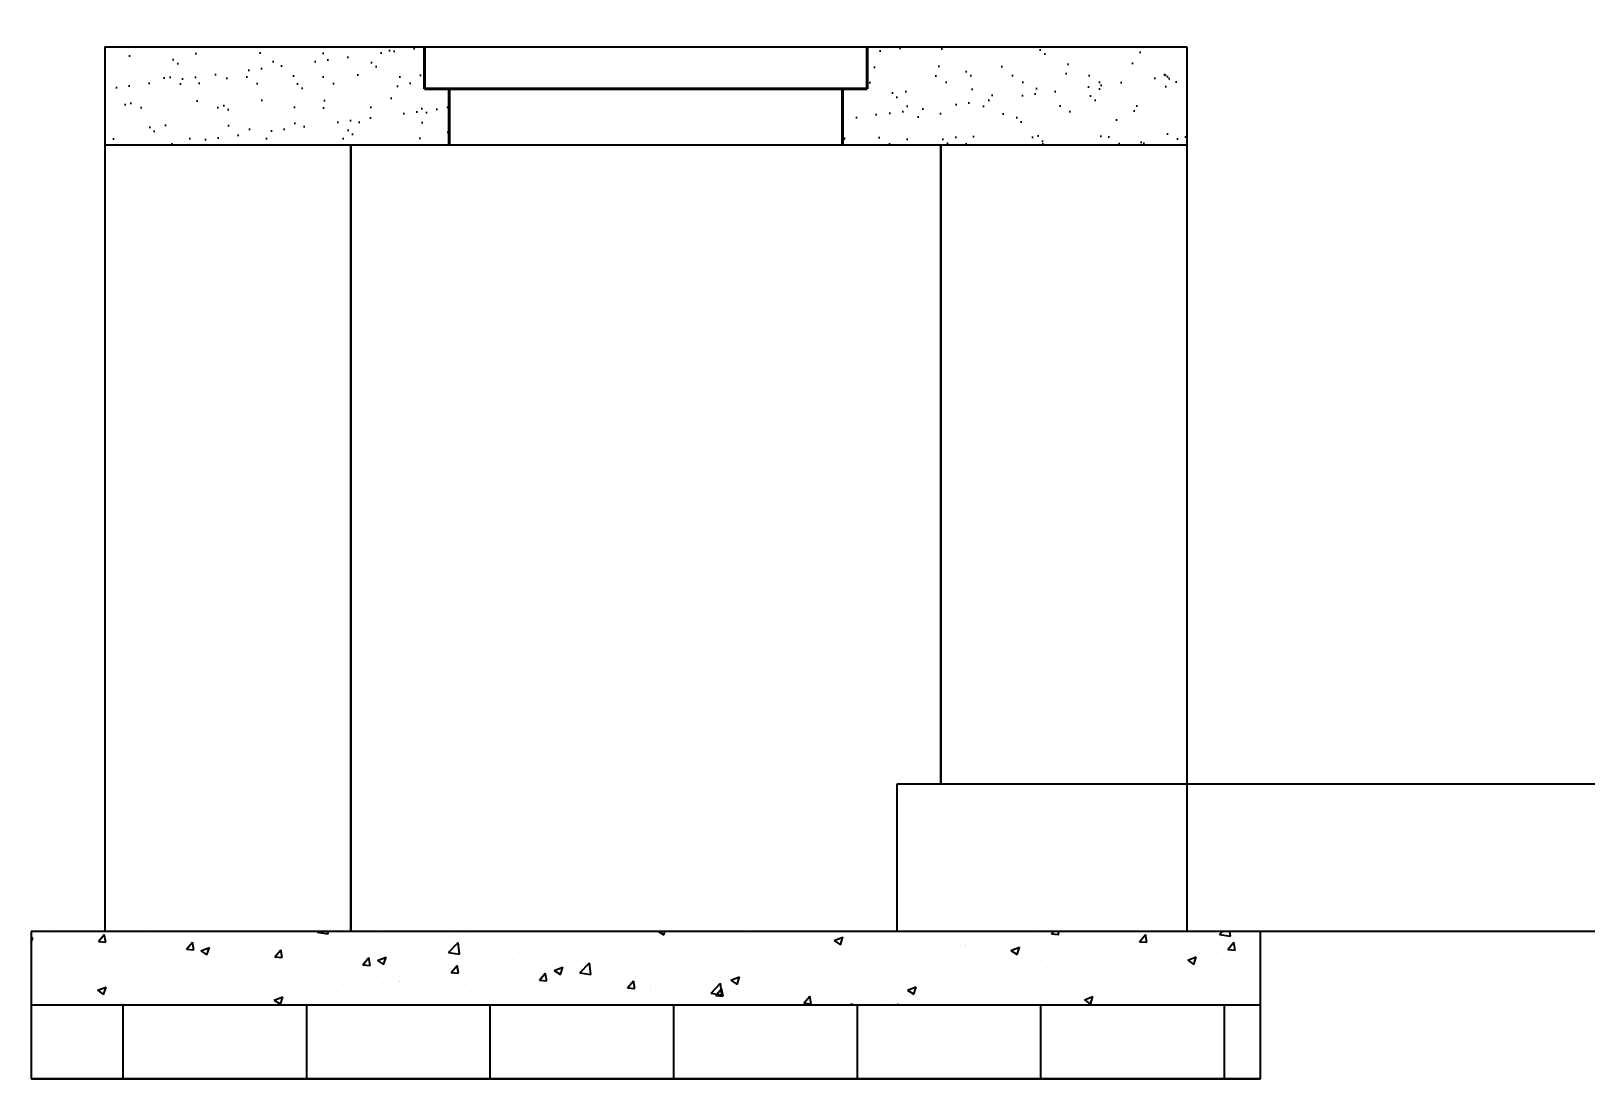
# Model space of a CAD drawing. Header units: inches. Extents: x 2738 to 3098, y 1543 to 1887.
# Drawn here: x 2750.4 to 2813.6, y 1648 to 1690.6 of the extents above; entities that cross this region are included whole.
import ezdxf

# ---------------------------------------------------------------- set-up
doc = ezdxf.new("R2010")
doc.units = ezdxf.units.IN
doc.header["$LTSCALE"] = 15
doc.header["$MEASUREMENT"] = 0
doc.linetypes.add('HIDDEN', pattern=[0.375, 0.25, -0.125])
doc.layers.add('Cover', color=94, linetype='HIDDEN', lineweight=40)
for name, color, linetype in [('Dim', 7, 'Continuous'), ('Hatch', 8, 'Continuous'), ('Ins.pit', 1, 'Continuous'), ('Pipe', 6, 'Continuous')]:
    doc.layers.add(name, color=color, linetype=linetype)
doc.styles.add('AR_Arial Narrow', font='ARIALN.TTF')
doc.dimstyles.new('AR_1.0_', dxfattribs={"dimscale": 20, "dimtxt": 0.18, "dimasz": 0.18, "dimexe": 0.18, "dimexo": 0.0625, "dimgap": 0.09, "dimtad": 0, "dimtih": 1, "dimtoh": 1, "dimdec": 4, "dimzin": 0, "dimdsep": 46, "dimlunit": 4, "dimtxsty": 'AR_Arial Narrow', "dimblk": 'OBLIQUE', "dimcen": 0.09, "dimadec": 0, "dimazin": 0, "dimtfac": 1, "dimtdec": 4, "dimtofl": 0, "dimtmove": 0, "dimatfit": 3, "dimfxl": 1, "dimtolj": 1, "dimtzin": 0, "dimarcsym": 0})

# ---------------------------------------------------------------- blocks, each defined once
blk = doc.blocks.new('_Oblique')
at = {"color": 0, "linetype": 'ByBlock', "lineweight": -2}
blk.add_line((-0.5, -0.5), (0.5, 0.5), dxfattribs=at)
blk = doc.blocks.new('*D38')
at = {"layer": 'Defpoints', "color": 0, "transparency": 16777216}
for p in [(2830.449, 1698.086), (2797.383, 1689.992), (2830.449, 1689.423)]:
    blk.add_point(p, dxfattribs=at)
at = {"layer": 'Dim', "color": 0, "lineweight": -2, "transparency": 16777216}
for p, q in [((2797.383, 1691.242), (2797.383, 1701.686)), ((2830.449, 1690.673), (2830.449, 1701.686)), ((2797.383, 1698.086), (2808.164, 1698.086)), ((2830.449, 1698.086), (2819.669, 1698.086))]:
    blk.add_line(p, q, dxfattribs=at)
at = {"layer": 'Dim', "color": 0, "lineweight": -2, "transparency": 16777216, "xscale": 3.6, "yscale": 3.6, "zscale": 3.6, "rotation": 180}
blk.add_blockref('_Oblique', (2797.383, 1698.086), dxfattribs=at)
at = {"layer": 'Dim', "color": 0, "lineweight": -2, "transparency": 16777216, "xscale": 3.6, "yscale": 3.6, "zscale": 3.6}
blk.add_blockref('_Oblique', (2830.449, 1698.086), dxfattribs=at)
at = {"layer": 'Dim', "color": 0, "transparency": 16777216, "insert": (2813.916, 1698.086), "char_height": 3.6, "attachment_point": 5, "style": 'AR_Arial Narrow'}
blk.add_mtext('\\A1;2\'-9"', dxfattribs=at)

msp = doc.modelspace()

# ---------------------------------------------------------------- hatches: boundary and pattern name
at = {"layer": 'Hatch'}
h = msp.add_hatch(dxfattribs=at)
h.set_pattern_fill('AR-SAND', color=256)
h.set_pattern_definition([(37.5, (-1, -7e-13), (-0.06299336, 1.9268238), [0, -1.52, 0, -1.7, 0, -1.625]), (7.5, (-1, -7e-13), (1.7697767, 2.822146), [0, -0.82, 0, -1.37, 0, -0.525]), (327.5, (-2.23, -7e-13), (3.1141419, 0.00565905), [0, -0.5, 0, -1.8, 0, -2.35]), (317.5, (-2.23, -7e-13), (3.0061266, 0.8776756), [0, -0.25, 0, -1.18, 0, -1.35])])
h.paths.add_polyline_path([(2767.38335, 1685.9922), (2767.38335, 1688.28374), (2766.38335, 1688.28374), (2766.38335, 1689.9922), (2753.38335, 1689.9922), (2753.38335, 1685.9922)])
h.paths.add_polyline_path([(2797.38335, 1685.9922), (2797.38335, 1689.9922), (2784.38335, 1689.9922), (2784.38335, 1688.28374), (2783.38335, 1688.28374), (2783.38335, 1685.9922)])

# ---------------------------------------------------------------- linework, layer by layer
at = {"layer": 'Cover'}
for p, q in [((2766.38335, 1689.9922), (2766.38335, 1688.28374)), ((2784.38335, 1689.9922), (2784.38335, 1688.28374)), ((2767.38335, 1688.28374), (2767.38335, 1685.9922)), ((2783.38335, 1688.28374), (2783.38335, 1685.9922))]:
    msp.add_line(p, q, dxfattribs=at)
at = {"layer": 'Cover', "linetype": 'Continuous'}
msp.add_line((2766.38335, 1688.28374), (2784.38335, 1688.28374), dxfattribs=at)
at = {"layer": 'Hatch', "linetype": 'Continuous'}
for p, q in [((2762.0229, 1653.96209), (2762.05179, 1653.9922)), ((2762.4672, 1653.89274), (2762.45563, 1653.9922)), ((2775.90177, 1653.9922), (2776.10691, 1653.85384)), ((2776.10688, 1653.85383), (2776.15331, 1653.9922)), ((2791.87503, 1653.89095), (2791.95999, 1653.9922)), ((2792.17387, 1653.86477), (2792.15037, 1653.9922)), ((2798.71345, 1653.8671), (2798.83348, 1653.9922)), ((2799.15774, 1653.79774), (2799.13512, 1653.9922)), ((2750.38335, 1653.71897), (2750.45023, 1653.74464)), ((2750.38335, 1653.54537), (2750.45021, 1653.74464)), ((2751.16071, 1653.93167), (2751.16071, 1653.93167)), ((2752.69408, 1653.52395), (2752.69408, 1653.52395)), ((2753.11948, 1653.58136), (2753.36052, 1653.86862)), ((2753.11948, 1653.58136), (2753.41834, 1653.55521)), ((2753.41832, 1653.55518), (2753.36051, 1653.86859)), ((2755.21962, 1653.84404), (2755.21962, 1653.84404)), ((2755.88838, 1653.63028), (2755.88838, 1653.63028)), ((2756.70578, 1653.2676), (2756.94682, 1653.55486)), ((2757.00462, 1653.24141), (2756.94681, 1653.55483)), ((2762.02253, 1653.9617), (2762.46721, 1653.89273)), ((2762.45159, 1653.61925), (2762.45159, 1653.61925)), ((2763.70329, 1653.78404), (2763.70329, 1653.78404)), ((2764.72695, 1653.92347), (2764.72695, 1653.92347)), ((2765.4454, 1653.60148), (2765.4454, 1653.60148)), ((2767.3591, 1653.13449), (2767.74854, 1653.54037)), ((2767.39606, 1653.81069), (2767.39606, 1653.81069)), ((2767.80341, 1653.06514), (2767.74817, 1653.53999)), ((2768.01259, 1653.95353), (2768.01259, 1653.95353)), ((2770.06517, 1653.69792), (2770.06517, 1653.69792)), ((2772.73429, 1653.58514), (2772.73429, 1653.58514)), ((2773.17753, 1653.65011), (2773.17753, 1653.65011)), ((2774.99416, 1653.47163), (2774.99416, 1653.47163)), ((2775.4034, 1653.47237), (2775.4034, 1653.47237)), ((2776.88782, 1653.72093), (2776.88782, 1653.72093)), ((2778.07251, 1653.3596), (2778.07251, 1653.3596)), ((2778.16697, 1653.65618), (2778.16697, 1653.65618)), ((2779.68738, 1653.91845), (2779.68738, 1653.91845)), ((2780.20746, 1653.55333), (2780.20746, 1653.55333)), ((2782.35649, 1653.80567), (2782.35649, 1653.80567)), ((2783.04384, 1653.62116), (2783.39393, 1653.75555)), ((2783.04384, 1653.62116), (2783.29255, 1653.4534)), ((2783.29253, 1653.45339), (2783.39391, 1653.75554)), ((2785.02561, 1653.6929), (2785.02561, 1653.6929)), ((2787.69472, 1653.58012), (2787.69472, 1653.58012)), ((2788.17869, 1653.40851), (2788.17869, 1653.40851)), ((2788.39276, 1653.41362), (2788.39276, 1653.41362)), ((2790.36383, 1653.46735), (2790.36383, 1653.46735)), ((2790.95994, 1653.76568), (2790.95994, 1653.76568)), ((2791.33644, 1653.82424), (2791.33644, 1653.82424)), ((2791.87503, 1653.89095), (2792.17389, 1653.8648)), ((2792.58814, 1653.98903), (2792.58814, 1653.98903)), ((2793.78074, 1653.80565), (2793.78074, 1653.80565)), ((2795.46133, 1653.57719), (2795.70238, 1653.86446)), ((2795.46133, 1653.57719), (2795.76019, 1653.55104)), ((2795.76017, 1653.55101), (2795.70236, 1653.86442)), ((2798.71306, 1653.8667), (2799.15775, 1653.79773)), ((2799.04763, 1653.26343), (2799.28868, 1653.5507)), ((2799.34648, 1653.23725), (2799.28866, 1653.55066)), ((2752.97245, 1653.12976), (2752.97245, 1653.12976)), ((2756.14848, 1652.78943), (2756.14848, 1652.78943)), ((2756.70578, 1653.2676), (2757.00464, 1653.24145)), ((2757.28579, 1653.20982), (2757.63588, 1653.34421)), ((2757.28579, 1653.20982), (2757.5345, 1653.04206)), ((2757.40018, 1652.95422), (2757.40018, 1652.95422)), ((2757.53448, 1653.04205), (2757.63586, 1653.3442)), ((2759.29383, 1653.20353), (2759.29383, 1653.20353)), ((2760.29208, 1652.95384), (2760.53312, 1653.2411)), ((2760.29208, 1652.95384), (2760.59094, 1652.92769)), ((2760.32294, 1652.9065), (2760.32294, 1652.9065)), ((2760.59092, 1652.92765), (2760.53311, 1653.24107)), ((2762.84847, 1653.2266), (2762.84847, 1653.2266)), ((2763.87838, 1652.64008), (2764.11942, 1652.92734)), ((2764.17722, 1652.61389), (2764.11941, 1652.92731)), ((2764.47143, 1652.80938), (2764.82153, 1652.94377)), ((2764.47144, 1652.80938), (2764.72015, 1652.64162)), ((2764.72012, 1652.64161), (2764.8215, 1652.94376)), ((2767.35873, 1653.1341), (2767.80341, 1653.06513)), ((2770.2616, 1653.14959), (2770.2616, 1653.14959)), ((2770.58471, 1652.89111), (2770.58471, 1652.89111)), ((2773.07425, 1652.98404), (2773.07425, 1652.98404)), ((2773.74246, 1653.30684), (2773.74246, 1653.30684)), ((2775.64144, 1653.33609), (2775.64144, 1653.33609)), ((2777.29153, 1653.0528), (2777.29153, 1653.0528)), ((2780.74162, 1653.24682), (2780.74162, 1653.24682)), ((2783.41073, 1653.13405), (2783.41073, 1653.13405)), ((2785.03333, 1652.99442), (2785.03333, 1652.99442)), ((2785.79582, 1653.03874), (2785.79582, 1653.03874)), ((2786.07985, 1653.02127), (2786.07985, 1653.02127)), ((2786.28503, 1653.15921), (2786.28503, 1653.15921)), ((2787.94887, 1652.8046), (2787.94887, 1652.8046)), ((2788.74896, 1652.9085), (2788.74896, 1652.9085)), ((2790.22949, 1653.22072), (2790.57958, 1653.35511)), ((2790.22949, 1653.22072), (2790.4782, 1653.05296)), ((2790.47818, 1653.05295), (2790.57956, 1653.3551)), ((2790.86481, 1653.30512), (2790.86481, 1653.30512)), ((2791.41807, 1652.79572), (2791.41807, 1652.79572)), ((2793.03294, 1653.35457), (2793.03294, 1653.35457)), ((2795.70206, 1653.2418), (2795.70206, 1653.2418)), ((2796.02161, 1652.79618), (2796.02161, 1652.79618)), ((2797.41514, 1652.82028), (2797.76523, 1652.95467)), ((2797.41514, 1652.82028), (2797.66385, 1652.65252)), ((2797.57591, 1652.84679), (2797.57591, 1652.84679)), ((2797.66382, 1652.65252), (2797.76521, 1652.95466)), ((2798.37117, 1653.12903), (2798.37117, 1653.12903)), ((2798.58879, 1653.14823), (2798.58879, 1653.14823)), ((2799.04763, 1653.26343), (2799.34649, 1653.23728)), ((2799.46957, 1653.0961), (2799.46957, 1653.0961)), ((2751.09706, 1652.1244), (2751.09706, 1652.1244)), ((2752.0015, 1652.50465), (2752.0015, 1652.50465)), ((2752.99072, 1652.37371), (2752.99072, 1652.37371)), ((2754.67061, 1652.39187), (2754.67061, 1652.39187)), ((2755.15882, 1652.17957), (2755.15882, 1652.17957)), ((2757.33973, 1652.2791), (2757.33973, 1652.2791)), ((2757.75575, 1652.55445), (2757.75575, 1652.55445)), ((2760.00884, 1652.16632), (2760.00884, 1652.16632)), ((2763.87838, 1652.64008), (2764.17724, 1652.61393)), ((2764.42973, 1652.14854), (2764.42973, 1652.14854)), ((2767.34567, 1652.64906), (2767.34567, 1652.64906)), ((2767.43935, 1652.47702), (2767.43935, 1652.47702)), ((2767.46468, 1652.32631), (2767.70573, 1652.61358)), ((2767.46468, 1652.32632), (2767.76354, 1652.30017)), ((2767.76352, 1652.30013), (2767.70571, 1652.61355)), ((2767.95179, 1652.28906), (2767.95179, 1652.28906)), ((2768.69105, 1652.64181), (2768.69105, 1652.64181)), ((2770.47732, 1652.60916), (2770.47732, 1652.60916)), ((2771.05098, 1652.01255), (2771.29203, 1652.29982)), ((2771.34982, 1651.98637), (2771.29201, 1652.29979)), ((2771.65708, 1652.40894), (2772.00717, 1652.54333)), ((2771.65708, 1652.40894), (2771.90579, 1652.24118)), ((2771.90577, 1652.24118), (2772.00715, 1652.54332)), ((2772.69494, 1652.3065), (2773.13962, 1652.23754)), ((2772.69531, 1652.30689), (2773.08475, 1652.71278)), ((2773.13961, 1652.23754), (2773.08437, 1652.71239)), ((2774.3756, 1652.55228), (2774.3756, 1652.55228)), ((2778.73022, 1652.1646), (2778.73022, 1652.1646)), ((2778.84273, 1652.0085), (2779.19282, 1652.14289)), ((2779.09142, 1651.84074), (2779.1928, 1652.14288)), ((2779.98192, 1652.32939), (2779.98192, 1652.32939)), ((2780.70311, 1652.3666), (2780.70311, 1652.3666)), ((2781.87558, 1652.57869), (2781.87558, 1652.57869)), ((2783.27029, 1652.71865), (2783.27029, 1652.71865)), ((2785.03294, 1652.30407), (2785.03294, 1652.30407)), ((2790.89914, 1652.10121), (2790.89914, 1652.10121)), ((2793.16646, 1652.26627), (2793.16646, 1652.26627)), ((2793.42467, 1652.4213), (2793.42467, 1652.4213)), ((2794.08718, 1652.68295), (2794.08718, 1652.68295)), ((2796.32421, 1652.682), (2796.32421, 1652.682)), ((2796.75629, 1652.57018), (2796.75629, 1652.57018)), ((2799.42541, 1652.4574), (2799.42541, 1652.4574)), ((2752.63328, 1651.85948), (2752.63328, 1651.85948)), ((2753.08468, 1651.59716), (2753.43477, 1651.73155)), ((2753.08468, 1651.59716), (2753.33339, 1651.4294)), ((2753.33336, 1651.4294), (2753.43475, 1651.73154)), ((2761.13624, 1651.6472), (2761.13624, 1651.6472)), ((2761.5138, 1651.64801), (2761.5138, 1651.64801)), ((2762.38794, 1651.81199), (2762.38794, 1651.81199)), ((2762.67795, 1652.05355), (2762.67795, 1652.05355)), ((2762.78767, 1651.56213), (2762.78767, 1651.56213)), ((2764.2816, 1652.06129), (2764.2816, 1652.06129)), ((2765.34706, 1651.94077), (2765.34706, 1651.94077)), ((2765.3846, 1651.93701), (2765.3846, 1651.93701)), ((2768.01618, 1651.828), (2768.01618, 1651.828)), ((2768.54374, 1651.55123), (2768.54374, 1651.55123)), ((2770.68529, 1651.71522), (2770.68529, 1651.71522)), ((2771.05098, 1652.01255), (2771.34984, 1651.98641)), ((2771.45967, 1652.05175), (2771.45967, 1652.05175)), ((2773.3544, 1651.60245), (2773.3544, 1651.60245)), ((2773.67881, 1651.49957), (2773.67881, 1651.49957)), ((2774.63728, 1651.69879), (2774.87833, 1651.98606)), ((2774.63728, 1651.69879), (2774.93614, 1651.67265)), ((2774.93613, 1651.67261), (2774.87831, 1651.98602)), ((2775.57247, 1651.74887), (2775.57247, 1651.74887)), ((2775.58064, 1651.67162), (2775.58064, 1651.67162)), ((2776.02351, 1651.48968), (2776.02351, 1651.48968)), ((2778.03114, 1651.4789), (2778.47582, 1651.40994)), ((2778.03152, 1651.4793), (2778.42096, 1651.88518)), ((2778.10617, 1651.99171), (2778.10617, 1651.99171)), ((2778.22358, 1651.38503), (2778.46463, 1651.6723)), ((2778.47582, 1651.40995), (2778.42058, 1651.88479)), ((2778.52243, 1651.35885), (2778.46461, 1651.67226)), ((2778.84273, 1652.0085), (2779.09144, 1651.84074)), ((2782.11701, 1651.80355), (2782.11701, 1651.80355)), ((2786.02838, 1651.60806), (2786.37847, 1651.74245)), ((2786.02838, 1651.60806), (2786.27709, 1651.4403)), ((2786.27706, 1651.4403), (2786.37845, 1651.74244)), ((2788.33196, 1651.74915), (2788.33196, 1651.74915)), ((2790.0211, 1651.85218), (2790.0211, 1651.85218)), ((2791.2728, 1652.01697), (2791.2728, 1652.01697)), ((2798.52799, 1651.48376), (2798.52799, 1651.48376)), ((2799.40616, 1651.82338), (2799.40616, 1651.82338)), ((2757.97849, 1651.23147), (2757.97849, 1651.23147)), ((2758.59787, 1651.14749), (2758.59787, 1651.14749)), ((2760.26214, 1651.24203), (2760.26214, 1651.24203)), ((2760.27032, 1651.19672), (2760.62042, 1651.33111)), ((2760.27032, 1651.19672), (2760.51903, 1651.02897)), ((2760.51901, 1651.02896), (2760.62039, 1651.3311)), ((2765.62781, 1651.0507), (2765.62781, 1651.0507)), ((2772.42711, 1651.33478), (2772.42711, 1651.33478)), ((2773.01345, 1651.31957), (2773.01345, 1651.31957)), ((2778.22358, 1651.38503), (2778.52244, 1651.35889)), ((2778.69262, 1651.3769), (2778.69262, 1651.3769)), ((2779.20108, 1651.30302), (2779.20108, 1651.30302)), ((2781.36174, 1651.26413), (2781.36174, 1651.26413)), ((2781.80988, 1651.07127), (2782.05093, 1651.35854)), ((2781.80988, 1651.07127), (2782.10874, 1651.04513)), ((2782.10873, 1651.04509), (2782.05091, 1651.3585)), ((2783.20949, 1651.05418), (2783.20949, 1651.05418)), ((2783.69443, 1650.9922), (2783.75716, 1651.05758)), ((2783.71799, 1651.02236), (2783.71799, 1651.02236)), ((2783.76434, 1650.9922), (2783.75678, 1651.0572)), ((2784.03085, 1651.15135), (2784.03085, 1651.15135)), ((2784.96969, 1651.18715), (2784.96969, 1651.18715)), ((2785.59311, 1650.9922), (2785.63723, 1651.04478)), ((2785.64691, 1650.9922), (2785.63722, 1651.04474)), ((2785.73502, 1651.37427), (2785.73502, 1651.37427)), ((2786.69996, 1651.03858), (2786.69996, 1651.03858)), ((2786.86335, 1651.43645), (2786.86335, 1651.43645)), ((2793.21402, 1651.20762), (2793.56412, 1651.34201)), ((2793.21402, 1651.20762), (2793.46274, 1651.03987)), ((2793.46271, 1651.03986), (2793.56409, 1651.34201)), ((2795.96081, 1651.13171), (2795.96081, 1651.13171)), ((2796.49023, 1651.32285), (2796.49023, 1651.32285)), ((2798.15422, 1651.12404), (2798.15422, 1651.12404))]:
    msp.add_line(p, q, dxfattribs=at)
at = {"layer": 'Ins.pit'}
for p, q in [((2753.38335, 1689.9922), (2753.38335, 1653.9922)), ((2753.38335, 1689.9922), (2797.38335, 1689.9922)), ((2797.38335, 1689.9922), (2797.38335, 1653.9922)), ((2797.38335, 1685.9922), (2753.38335, 1685.9922)), ((2763.38335, 1685.9922), (2763.38335, 1653.9922)), ((2763.38335, 1653.9922), (2763.38335, 1685.9922)), ((2787.38335, 1685.9922), (2787.38335, 1659.9922)), ((2787.38335, 1659.9922), (2787.38335, 1685.9922)), ((2753.38335, 1653.9922), (2750.38335, 1653.9922)), ((2750.38335, 1653.9922), (2750.38335, 1650.9922)), ((2797.38335, 1653.9922), (2753.38335, 1653.9922)), ((2800.38335, 1653.9922), (2797.38335, 1653.9922)), ((2800.38335, 1650.9922), (2800.38335, 1653.9922)), ((2753.38335, 1650.9922), (2750.38335, 1650.9922)), ((2750.38335, 1650.9922), (2750.38335, 1647.9922)), ((2797.38335, 1650.9922), (2753.38335, 1650.9922)), ((2754.11521, 1650.9922), (2754.11521, 1647.9922)), ((2761.57894, 1650.9922), (2761.57894, 1647.9922)), ((2769.04267, 1650.9922), (2769.04267, 1647.9922)), ((2769.04267, 1650.9922), (2769.04267, 1647.9922)), ((2776.50641, 1650.9922), (2776.50641, 1647.9922)), ((2776.50641, 1650.9922), (2776.50641, 1647.9922)), ((2783.97014, 1650.9922), (2783.97014, 1647.9922)), ((2783.97014, 1650.9922), (2783.97014, 1647.9922)), ((2783.97014, 1650.9922), (2783.97014, 1647.9922)), ((2791.43387, 1650.9922), (2791.43387, 1647.9922)), ((2791.43387, 1650.9922), (2791.43387, 1647.9922)), ((2800.38335, 1650.9922), (2797.38335, 1650.9922)), ((2798.8976, 1650.9922), (2798.8976, 1647.9922)), ((2800.38335, 1647.9922), (2800.38335, 1650.9922)), ((2800.38335, 1647.9922), (2750.38335, 1647.9922)), ((2750.38335, 1647.9922), (2800.38335, 1647.9922))]:
    msp.add_line(p, q, dxfattribs=at)
at = {"layer": 'Pipe'}
for p, q in [((2846.38335, 1659.9922), (2785.58942, 1659.9922)), ((2785.58942, 1659.9922), (2785.58942, 1653.9922)), ((2846.38335, 1653.9922), (2785.58942, 1653.9922))]:
    msp.add_line(p, q, dxfattribs=at)

# ---------------------------------------------------------------- dimensions: what is measured, and where the dimension line sits
at = {"layer": 'Dim'}
dim = msp.add_linear_dim(base=(2830.44894, 1698.08561), p1=(2797.38335, 1689.9922), p2=(2830.44894, 1689.42297), text='2\'-9"', dimstyle='AR_1.0_', dxfattribs=at)
dim.commit()
dim.dimension.update_dxf_attribs({"geometry": '*D38', "text_midpoint": (2813.91614, 1698.08561)})

doc.saveas('drawing.dxf')
